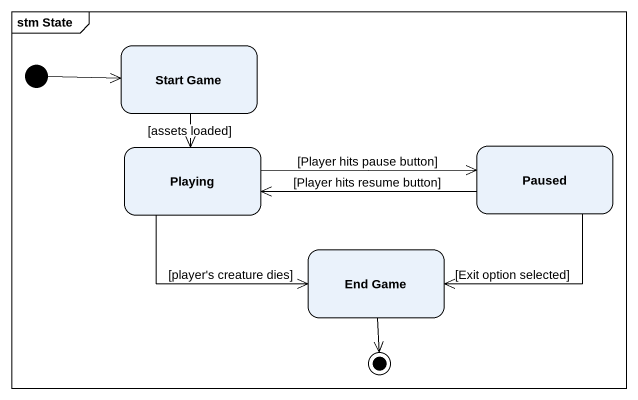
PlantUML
@startuml
mainframe stm State
hide empty description
state "Start Game" as Start_Game
state Playing
state Paused
state "End Game" as End_Game
[*] -right-> Start_Game
Start_Game --> Playing : [assets loaded]
Playing -right-> Paused : [Player hits pause button]
Playing -right-> End_Game : [player's creature dies]
Paused -left-> Playing : [Player hits resume button]
Paused --> End_Game : [Exit option selected]
End_Game --> [*]
@enduml
